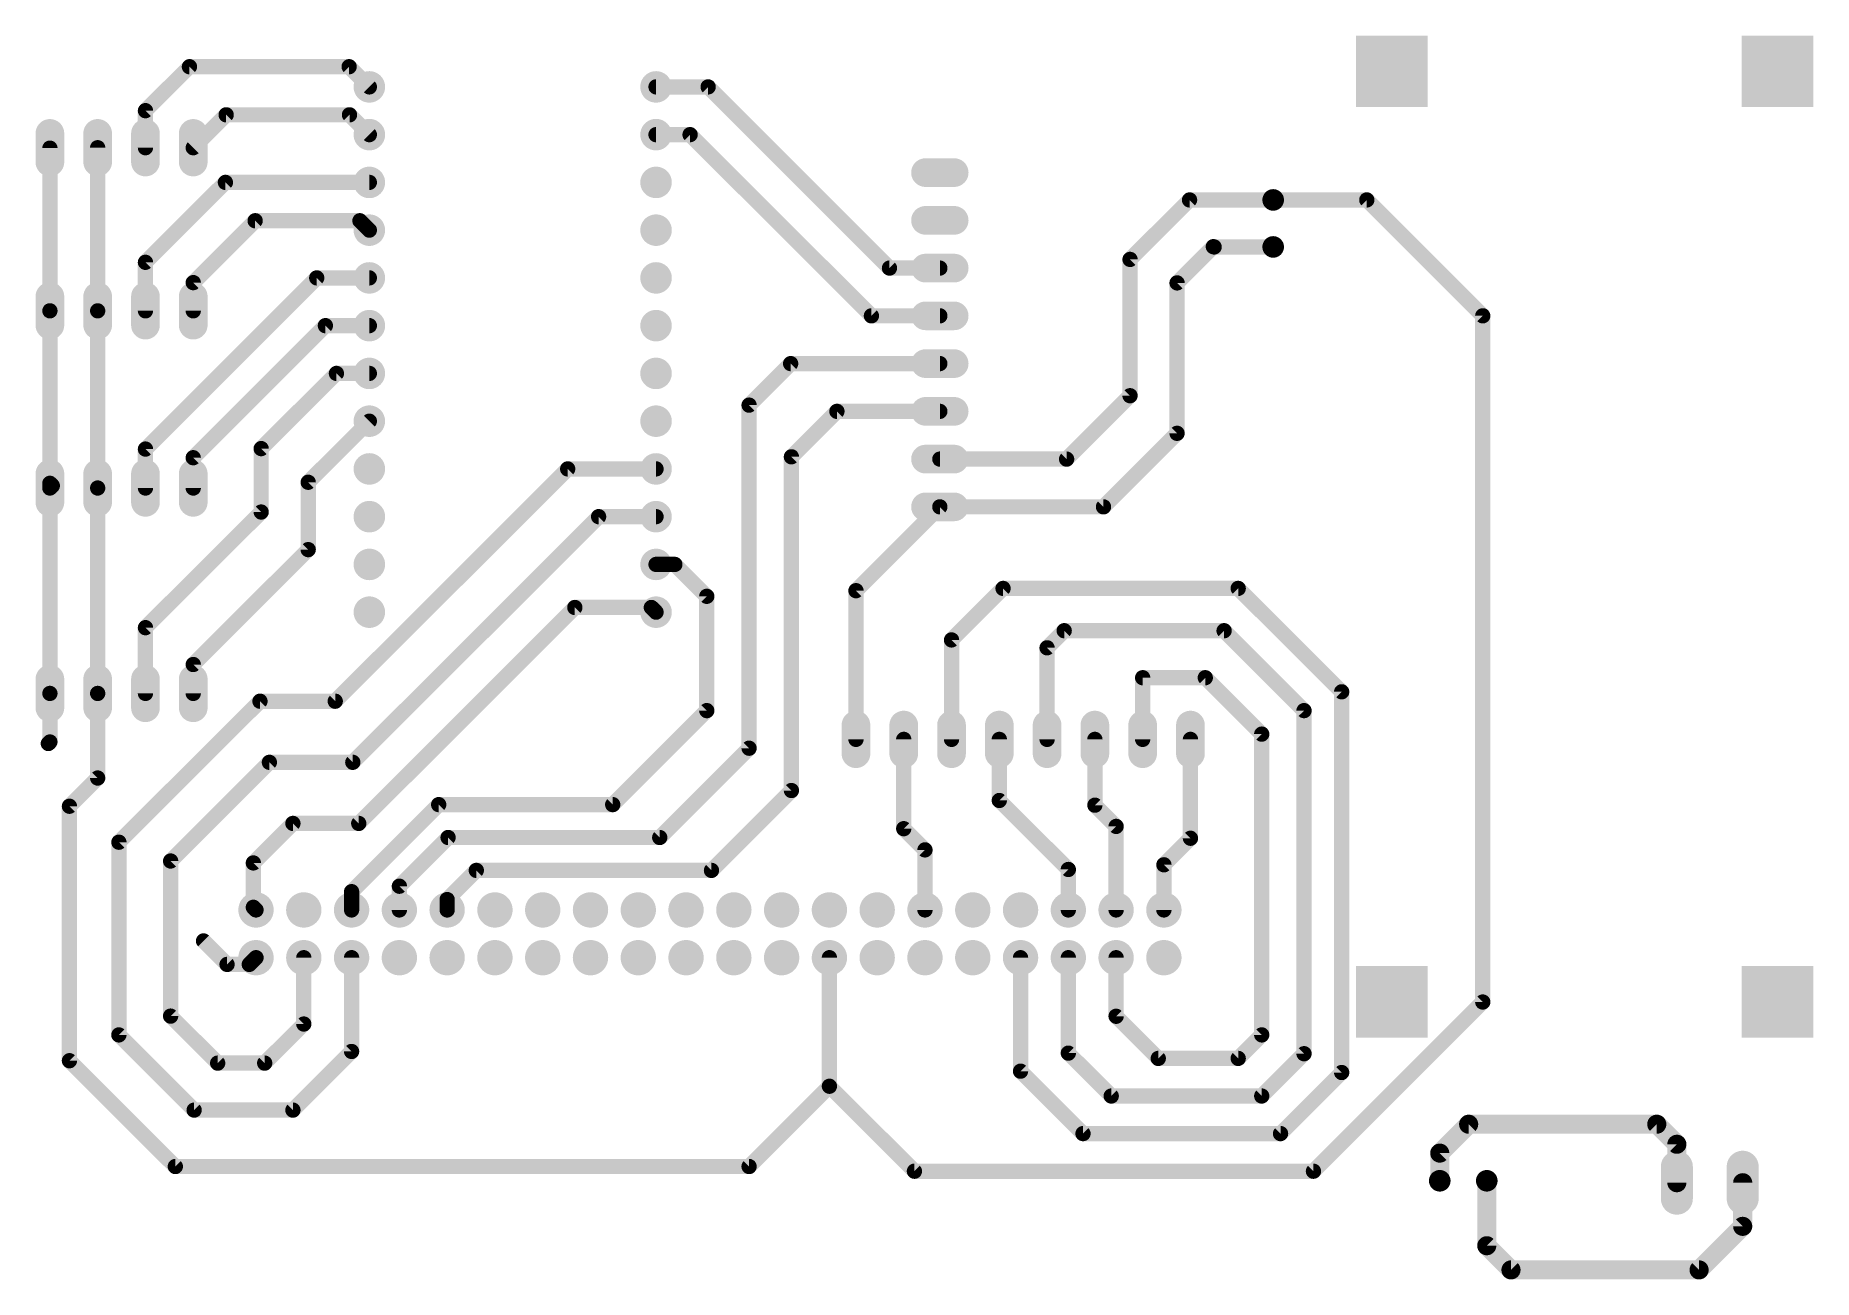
# Model space of a CAD drawing. Extents: x 2.8 to 97.3, y 1.5 to 67.7.
import ezdxf

# ---------------------------------------------------------------- set-up
doc = ezdxf.new("R2010")
doc.units = 0
doc.layers.add('1', color=12, linetype='CONTINUOUS')
doc.layers.add('17', color=110, linetype='CONTINUOUS')

# ---------------------------------------------------------------- blocks, each defined once
blk = doc.blocks.new('LONGP100')
at = {"const_width": 1}
blk.add_lwpolyline([(-0.5, 0), (0.5, 0)], dxfattribs=at)
at = {"const_width": 0.5}
for points in [[(-0.5, 0.25, 1), (-0.5, -0.25)], [(0.5, -0.25, 1), (0.5, 0.25)]]:
    blk.add_lwpolyline(points, format="xyb", dxfattribs=at)
blk = doc.blocks.new('ROUNDP')
at = {"const_width": 0.5}
blk.add_lwpolyline([(0, -0.25, 1), (0, 0.25, 1), (0, -0.25)], format="xyb", dxfattribs=at)
blk = doc.blocks.new('SQUAREP')
blk.add_solid([(-0.5, -0.5), (0.5, -0.5), (-0.5, 0.5), (0.5, 0.5)])

msp = doc.modelspace()

# ---------------------------------------------------------------- linework, layer by layer
at = {"layer": '1'}
for points, const_width in [([(8.6622, 63.6622), (11, 66)], 0.8128), ([(19.4898, 66), (11, 66)], 0.8128), ([(20.5633, 64.9265), (19.4898, 66)], 0.8128), ([(35.8033, 64.9265), (38.5735, 64.9265)], 0.8128), ([(48.2118, 55.2882), (38.5735, 64.9265)], 0.8128), ([(8.6622, 61.691), (8.6622, 63.6622)], 0.8128), ([(12.9522, 63.441), (11.2022, 61.691)], 0.8128), ([(19.5088, 63.441), (12.9522, 63.441)], 0.8128), ([(20.5633, 62.3865), (19.5088, 63.441)], 0.8128), ([(35.8033, 62.3865), (37.6135, 62.3865)], 0.8128), ([(47.2518, 52.7482), (37.6135, 62.3865)], 0.8128), ([(3.5822, 53.0153), (3.5822, 61.6678)], 0.8128), ([(6.1222, 61.691), (6.1222, 53.0153)], 0.8128), ([(12.9122, 59.8465), (8.6622, 55.5965)], 0.8128), ([(20.5633, 59.8465), (12.9122, 59.8465)], 0.8128), ([(64.1639, 58.9139), (61, 55.75)], 0.8128), ([(68.609, 58.9139), (64.1639, 58.9139)], 0.8128), ([(68.609, 58.9139), (73.5861, 58.9139)], 0.8128), ([(73.5861, 58.9139), (79.75, 52.75)], 0.8128), ([(14.4934, 57.8065), (11.2022, 54.5153)], 0.8128), ([(20.0633, 57.8065), (14.4934, 57.8065)], 0.8128), ([(20.5633, 57.3065), (20.0633, 57.8065)], 0.8128), ([(63.5, 54.5), (65.4285, 56.4285)], 0.8128), ([(65.4707, 56.4139), (65.4285, 56.4285)], 0.8128), ([(65.4707, 56.4139), (68.609, 56.4139)], 0.8128), ([(8.6622, 55.5965), (8.6622, 53.0153)], 0.8128), ([(61, 55.75), (61, 48.5)], 0.8128), ([(17.7665, 54.7665), (8.6622, 45.6622)], 0.8128), ([(11.2022, 53.0153), (11.2022, 54.5153)], 0.8128), ([(20.5633, 54.7665), (17.7665, 54.7665)], 0.8128), ([(50.8897, 55.2882), (48.2118, 55.2882)], 0.8128), ([(63.5, 54.5), (63.5, 46.5)], 0.8128), ([(3.5822, 53.0153), (3.5822, 43.8395)], 0.8128), ([(6.1222, 53.0153), (6.1222, 43.5895)], 0.8128), ([(50.8897, 52.7482), (47.2518, 52.7482)], 0.8128), ([(79.75, 52.75), (79.75, 16.25)], 0.8128), ([(18.2265, 52.2265), (11.2022, 45.2022)], 0.8128), ([(20.5633, 52.2265), (18.2265, 52.2265)], 0.8128), ([(18.8133, 49.6865), (14.8133, 45.6865)], 0.8128), ([(20.5633, 49.6865), (18.8133, 49.6865)], 0.8128), ([(42.9582, 50.2082), (40.75, 48)], 0.8128), ([(50.8897, 50.2082), (42.9582, 50.2082)], 0.8128), ([(40.75, 48), (40.75, 29.75)], 0.8128), ([(61, 48.5), (57.6282, 45.1282)], 0.8128), ([(20.5633, 47.1465), (17.3133, 43.8965)], 0.8128), ([(45.4182, 47.6682), (43, 45.25)], 0.8128), ([(50.8897, 47.6682), (45.4182, 47.6682)], 0.8128), ([(63.5, 46.5), (59.5882, 42.5882)], 0.8128), ([(8.6622, 45.6622), (8.6622, 43.5895)], 0.8128), ([(11.2022, 45.2022), (11.2022, 43.5895)], 0.8128), ([(14.8133, 45.6865), (14.8133, 42.3133)], 0.8128), ([(43, 45.25), (43, 27.5)], 0.8128), ([(50.8897, 45.1282), (57.6282, 45.1282)], 0.8128), ([(18.75, 32.25), (31.1065, 44.6065)], 0.8128), ([(31.1065, 44.6065), (35.8033, 44.6065)], 0.8128), ([(3.5822, 43.8395), (3.7109, 43.7109)], 0.8128), ([(3.5822, 43.8395), (3.5822, 43.5895)], 0.8128), ([(3.7035, 43.7109), (3.5822, 43.5895)], 0.8128), ([(3.5822, 43.5895), (3.5822, 32.6638)], 0.8128), ([(3.7035, 43.7109), (3.7109, 43.7109)], 0.8128), ([(6.1222, 43.5895), (6.1222, 32.6638)], 0.8128), ([(17.3133, 43.8965), (17.3133, 40.3133)], 0.8128), ([(14.8133, 42.3133), (8.6622, 36.1622)], 0.8128), ([(46.4309, 38.1294), (50.8897, 42.5882)], 0.8128), ([(59.5882, 42.5882), (50.8897, 42.5882)], 0.8128), ([(19.6835, 29), (32.75, 42.0665)], 0.8128), ([(32.75, 42.0665), (35.8033, 42.0665)], 0.8128), ([(17.3133, 40.3133), (11.2022, 34.2022)], 0.8128), ([(35.8033, 39.5265), (36.8033, 39.5265)], 0.8128), ([(38.5, 37.8298), (36.8033, 39.5265)], 0.8128), ([(38.5, 37.8298), (38.5, 31.75)], 0.8128), ([(46.4309, 30.2197), (46.4309, 38.1294)], 0.8128), ([(51.5109, 35.5109), (54.25, 38.25)], 0.8128), ([(54.25, 38.25), (66.75, 38.25)], 0.8128), ([(66.75, 38.25), (72.25, 32.75)], 0.8128), ([(31.4865, 37.2365), (20, 25.75)], 0.8128), ([(35.5533, 37.2365), (31.4865, 37.2365)], 0.8128), ([(35.8033, 36.9865), (35.5533, 37.2365)], 0.8128), ([(8.6622, 36.1622), (8.6622, 32.6638)], 0.8128), ([(51.5109, 30.2197), (51.5109, 35.5109)], 0.8128), ([(56.5909, 35.0909), (57.5, 36)], 0.8128), ([(57.5, 36), (66, 36)], 0.8128), ([(66, 36), (70.25, 31.75)], 0.8128), ([(56.5909, 30.2197), (56.5909, 35.0909)], 0.8128), ([(11.2022, 34.2022), (11.2022, 32.6638)], 0.8128), ([(61.6709, 30.2197), (61.6709, 33.5)], 0.8128), ([(61.6709, 33.5), (65, 33.5)], 0.8128), ([(65, 33.5), (68, 30.5)], 0.8128), ([(72.25, 32.75), (72.25, 12.5)], 0.8128), ([(3.5822, 32.6638), (3.5822, 30.0822)], 0.8128), ([(6.1222, 32.6638), (6.1222, 28.1638)], 0.8128), ([(7.25, 24.75), (14.75, 32.25)], 0.8128), ([(14.75, 32.25), (18.75, 32.25)], 0.8128), ([(33.5, 26.75), (38.5, 31.75)], 0.8128), ([(70.25, 31.75), (70.25, 13.5)], 0.8128), ([(3.5822, 30.0822), (3.5, 30)], 0.8128), ([(48.9709, 30.2197), (48.9709, 25.4697)], 0.8128), ([(54.0509, 26.9697), (54.0509, 30.2197)], 0.8128), ([(59.1309, 30.2197), (59.1309, 26.7197)], 0.8128), ([(64.2109, 30.2197), (64.2109, 24.9609)], 0.8128), ([(68, 30.5), (68, 14.5)], 0.8128), ([(10, 23.75), (15.25, 29)], 0.8128), ([(15.25, 29), (19.6835, 29)], 0.8128), ([(40.75, 29.75), (36, 25)], 0.8128), ([(6.1222, 28.1638), (4.6222, 26.6638)], 0.8128), ([(38.75, 23.25), (43, 27.5)], 0.8128), ([(4.6222, 26.6638), (4.6222, 13.1278)], 0.8128), ([(19.6193, 22.1193), (24.25, 26.75)], 0.8128), ([(24.25, 26.75), (33.5, 26.75)], 0.8128), ([(57.7193, 23.3013), (54.0509, 26.9697)], 0.8128), ([(60.2593, 25.5913), (59.1309, 26.7197)], 0.8128), ([(16.5, 25.75), (14.3976, 23.6476)], 0.8128), ([(16.5, 25.75), (20, 25.75)], 0.8128), ([(50.0993, 24.3413), (48.9709, 25.4697)], 0.8128), ([(60.2593, 25.5913), (60.2593, 21.1476)], 0.8128), ([(7.25, 14.5), (7.25, 24.75)], 0.8128), ([(22.1593, 22.4093), (24.75, 25)], 0.8128), ([(36, 25), (24.75, 25)], 0.8128), ([(50.0993, 24.3413), (50.0993, 21.1476)], 0.8128), ([(62.7993, 23.5493), (64.2109, 24.9609)], 0.8128), ([(10, 15.5), (10, 23.75)], 0.8128), ([(14.3976, 23.6476), (14.3976, 21.2893)], 0.8128), ([(26.25, 23.25), (24.6993, 21.6993)], 0.8128), ([(26.25, 23.25), (38.75, 23.25)], 0.8128), ([(57.7193, 21.1476), (57.7193, 23.3013)], 0.8128), ([(62.7993, 21.1476), (62.7993, 23.5493)], 0.8128), ([(22.1593, 21.1476), (22.1593, 22.4093)], 0.8128), ([(19.6193, 21.1476), (19.6193, 22.1193)], 0.8128), ([(24.6993, 21.6993), (24.6993, 21.1476)], 0.8128), ([(14.5393, 21.1476), (14.3976, 21.2893)], 0.8128), ([(13, 18.25), (11.75, 19.5)], 0.8128), ([(14.5393, 18.6076), (14.1817, 18.25)], 0.8128), ([(17.0793, 18.6076), (17.0793, 15.0793)], 0.8128), ([(19.6193, 18.6076), (19.6193, 13.6193)], 0.8128), ([(45.0193, 18.6076), (45.0193, 11.7693)], 0.8128), ([(55.1793, 12.5707), (55.1793, 18.6076)], 0.8128), ([(57.7193, 13.5307), (57.7193, 18.6076)], 0.8128), ([(60.2593, 15.4907), (60.2593, 18.6076)], 0.8128), ([(14.1817, 18.25), (13, 18.25)], 0.8128), ([(79.75, 16.25), (70.75, 7.25)], 0.8128), ([(12.5, 13), (10, 15.5)], 0.8128), ([(17.0793, 15.0793), (15, 13)], 0.8128), ([(62.5, 13.25), (60.2593, 15.4907)], 0.8128), ([(11.25, 10.5), (7.25, 14.5)], 0.8128), ([(68, 14.5), (66.75, 13.25)], 0.8128), ([(4.6222, 13.1278), (10.25, 7.5)], 0.8128), ([(15, 13), (12.5, 13)], 0.8128), ([(19.6193, 13.6193), (16.5, 10.5)], 0.8128), ([(60, 11.25), (57.7193, 13.5307)], 0.8128), ([(66.75, 13.25), (62.5, 13.25)], 0.8128), ([(70.25, 13.5), (68, 11.25)], 0.8128), ([(58.5, 9.25), (55.1793, 12.5707)], 0.8128), ([(72.25, 12.5), (69, 9.25)], 0.8128), ([(40.75, 7.5), (45.0193, 11.7693)], 0.8128), ([(49.5386, 7.25), (45.0193, 11.7693)], 0.8128), ([(68, 11.25), (60, 11.25)], 0.8128), ([(16.5, 10.5), (11.25, 10.5)], 0.8128), ([(69, 9.25), (58.5, 9.25)], 0.8128), ([(79, 9.75), (77.4633, 8.2133)], 1.016), ([(89, 9.75), (79, 9.75)], 1.016), ([(90.0673, 8.6827), (89, 9.75)], 1.016), ([(77.4633, 8.2133), (77.4633, 6.7414)], 1.016), ([(90.0673, 6.6387), (90.0673, 8.6827)], 1.016), ([(10.25, 7.5), (40.75, 7.5)], 0.8128), ([(70.75, 7.25), (49.5386, 7.25)], 0.8128), ([(79.9633, 6.7414), (79.9633, 3.2867)], 1.016), ([(93.5673, 4.3173), (93.5673, 6.6387)], 1.016), ([(91.25, 2), (93.5673, 4.3173)], 1.016), ([(79.9633, 3.2867), (81.25, 2)], 1.016), ([(81.25, 2), (91.25, 2)], 1.016)]:
    msp.add_lwpolyline(points, dxfattribs=dict(at, const_width=const_width))
for points, const_width in [([(11, 66.2032, 1), (11, 65.7968)], 0.4064), ([(11.1437, 65.8563, 1), (10.8563, 66.1437)], 0.4064), ([(19.6335, 66.1437, 1), (19.3461, 65.8563)], 0.4064), ([(19.4898, 65.7968, 1), (19.4898, 66.2032)], 0.4064), ([(20.4196, 64.7828, 1), (20.707, 65.0702)], 0.4064), ([(35.8033, 65.1297, 1), (35.8033, 64.7233)], 0.4064), ([(38.7172, 65.0702, 1), (38.4298, 64.7828)], 0.4064), ([(38.5735, 64.7233, 1), (38.5735, 65.1297)], 0.4064), ([(8.8654, 63.6622, 1), (8.459, 63.6622)], 0.4064), ([(8.5185, 63.8059, 1), (8.8059, 63.5185)], 0.4064), ([(12.9522, 63.6442, 1), (12.9522, 63.2378)], 0.4064), ([(13.0959, 63.2973, 1), (12.8085, 63.5847)], 0.4064), ([(19.6525, 63.5847, 1), (19.3651, 63.2973)], 0.4064), ([(19.5088, 63.2378, 1), (19.5088, 63.6442)], 0.4064), ([(20.4196, 62.2428, 1), (20.707, 62.5302)], 0.4064), ([(35.8033, 62.5897, 1), (35.8033, 62.1833)], 0.4064), ([(37.7572, 62.5302, 1), (37.4698, 62.2428)], 0.4064), ([(37.6135, 62.1833, 1), (37.6135, 62.5897)], 0.4064), ([(3.7854, 61.6678, 1), (3.379, 61.6678)], 0.4064), ([(6.3254, 61.691, 1), (5.919, 61.691)], 0.4064), ([(8.459, 61.691, 1), (8.8654, 61.691)], 0.4064), ([(11.0585, 61.8347, 1), (11.3459, 61.5473)], 0.4064), ([(12.9122, 60.0497, 1), (12.9122, 59.6433)], 0.4064), ([(13.0559, 59.7028, 1), (12.7685, 59.9902)], 0.4064), ([(20.5633, 59.6433, 1), (20.5633, 60.0497)], 0.4064), ([(64.1639, 59.1171, 1), (64.1639, 58.7107)], 0.4064), ([(64.3076, 58.7702, 1), (64.0202, 59.0576)], 0.4064), ([(68.609, 59.1171, 1), (68.609, 58.7107)], 0.4064), ([(68.609, 58.7107, 1), (68.609, 59.1171)], 0.4064), ([(73.7298, 59.0576, 1), (73.4424, 58.7702)], 0.4064), ([(73.5861, 58.7107, 1), (73.5861, 59.1171)], 0.4064), ([(14.4934, 58.0097, 1), (14.4934, 57.6033)], 0.4064), ([(14.6371, 57.6628, 1), (14.3498, 57.9502)], 0.4064), ([(20.207, 57.9502, 1), (19.9196, 57.6628)], 0.4064), ([(20.0633, 57.6033, 1), (20.0633, 58.0097)], 0.4064), ([(20.4196, 57.1628, 1), (20.707, 57.4502)], 0.4064), ([(65.495, 56.6205, 1), (65.362, 56.2365)], 0.4064), ([(65.4707, 56.6171, 1), (65.4707, 56.2107)], 0.4064), ([(65.5722, 56.2848, 1), (65.2848, 56.5722)], 0.4064), ([(65.4043, 56.2219, 1), (65.5372, 56.6059)], 0.4064), ([(68.609, 56.2107, 1), (68.609, 56.6171)], 0.4064), ([(8.8654, 55.5965, 1), (8.459, 55.5965)], 0.4064), ([(8.5185, 55.7402, 1), (8.8059, 55.4528)], 0.4064), ([(61.2032, 55.75, 1), (60.7968, 55.75)], 0.4064), ([(60.8563, 55.8937, 1), (61.1437, 55.6063)], 0.4064), ([(11.4054, 54.5153, 1), (10.999, 54.5153)], 0.4064), ([(11.0585, 54.6589, 1), (11.3459, 54.3716)], 0.4064), ([(17.7665, 54.9697, 1), (17.7665, 54.5633)], 0.4064), ([(17.9102, 54.6228, 1), (17.6228, 54.9102)], 0.4064), ([(20.5633, 54.5633, 1), (20.5633, 54.9697)], 0.4064), ([(48.2118, 55.4914, 1), (48.2118, 55.085)], 0.4064), ([(48.0681, 55.1445, 1), (48.3555, 55.4319)], 0.4064), ([(50.8897, 55.085, 1), (50.8897, 55.4914)], 0.4064), ([(63.7032, 54.5, 1), (63.2968, 54.5)], 0.4064), ([(63.3563, 54.6437, 1), (63.6437, 54.3563)], 0.4064), ([(3.7854, 53.0153, 1), (3.379, 53.0153)], 0.4064), ([(3.379, 53.0153, 1), (3.7854, 53.0153)], 0.4064), ([(6.3254, 53.0153, 1), (5.919, 53.0153)], 0.4064), ([(5.919, 53.0153, 1), (6.3254, 53.0153)], 0.4064), ([(8.459, 53.0153, 1), (8.8654, 53.0153)], 0.4064), ([(10.999, 53.0153, 1), (11.4054, 53.0153)], 0.4064), ([(47.2518, 52.9514, 1), (47.2518, 52.545)], 0.4064), ([(47.1081, 52.6045, 1), (47.3955, 52.8919)], 0.4064), ([(50.8897, 52.545, 1), (50.8897, 52.9514)], 0.4064), ([(79.9532, 52.75, 1), (79.5468, 52.75)], 0.4064), ([(79.6063, 52.6063, 1), (79.8937, 52.8937)], 0.4064), ([(18.2265, 52.4297, 1), (18.2265, 52.0233)], 0.4064), ([(18.3702, 52.0828, 1), (18.0828, 52.3702)], 0.4064), ([(20.5633, 52.0233, 1), (20.5633, 52.4297)], 0.4064), ([(18.8133, 49.8897, 1), (18.8133, 49.4833)], 0.4064), ([(18.957, 49.5428, 1), (18.6696, 49.8302)], 0.4064), ([(20.5633, 49.4833, 1), (20.5633, 49.8897)], 0.4064), ([(42.9582, 50.4114, 1), (42.9582, 50.005)], 0.4064), ([(43.1019, 50.0645, 1), (42.8145, 50.3519)], 0.4064), ([(50.8897, 50.005, 1), (50.8897, 50.4114)], 0.4064), ([(40.9532, 48, 1), (40.5468, 48)], 0.4064), ([(40.6063, 48.1437, 1), (40.8937, 47.8563)], 0.4064), ([(60.7968, 48.5, 1), (61.2032, 48.5)], 0.4064), ([(61.1437, 48.3563, 1), (60.8563, 48.6437)], 0.4064), ([(20.707, 47.0028, 1), (20.4196, 47.2902)], 0.4064), ([(45.4182, 47.8714, 1), (45.4182, 47.465)], 0.4064), ([(45.5619, 47.5245, 1), (45.2745, 47.8119)], 0.4064), ([(50.8897, 47.465, 1), (50.8897, 47.8714)], 0.4064), ([(63.2968, 46.5, 1), (63.7032, 46.5)], 0.4064), ([(63.6437, 46.3563, 1), (63.3563, 46.6437)], 0.4064), ([(8.8654, 45.6622, 1), (8.459, 45.6622)], 0.4064), ([(8.5185, 45.8059, 1), (8.8059, 45.5185)], 0.4064), ([(11.4054, 45.2022, 1), (10.999, 45.2022)], 0.4064), ([(11.0585, 45.3459, 1), (11.3459, 45.0585)], 0.4064), ([(15.0165, 45.6865, 1), (14.6101, 45.6865)], 0.4064), ([(14.6696, 45.8302, 1), (14.957, 45.5428)], 0.4064), ([(43.2032, 45.25, 1), (42.7968, 45.25)], 0.4064), ([(42.8563, 45.3937, 1), (43.1437, 45.1063)], 0.4064), ([(50.8897, 45.3314, 1), (50.8897, 44.925)], 0.4064), ([(57.4845, 45.2719, 1), (57.7719, 44.9845)], 0.4064), ([(57.6282, 44.925, 1), (57.6282, 45.3314)], 0.4064), ([(31.1065, 44.8097, 1), (31.1065, 44.4033)], 0.4064), ([(31.2502, 44.4628, 1), (30.9628, 44.7502)], 0.4064), ([(35.8033, 44.4033, 1), (35.8033, 44.8097)], 0.4064), ([(3.7259, 43.9832, 1), (3.4385, 43.6958)], 0.4064), ([(3.7854, 43.8395, 1), (3.379, 43.8395)], 0.4064), ([(3.379, 43.8395, 1), (3.7854, 43.8395)], 0.4064), ([(3.7854, 43.5895, 1), (3.379, 43.5895)], 0.4064), ([(3.4385, 43.7332, 1), (3.7259, 43.4458)], 0.4064), ([(3.379, 43.5895, 1), (3.7854, 43.5895)], 0.4064), ([(3.7035, 43.9141, 1), (3.7035, 43.5077)], 0.4064), ([(3.8472, 43.5672, 1), (3.5599, 43.8545)], 0.4064), ([(3.5672, 43.5672, 1), (3.8545, 43.8545)], 0.4064), ([(3.7109, 43.5077, 1), (3.7109, 43.9141)], 0.4064), ([(6.3254, 43.5895, 1), (5.919, 43.5895)], 0.4064), ([(5.919, 43.5895, 1), (6.3254, 43.5895)], 0.4064), ([(8.459, 43.5895, 1), (8.8654, 43.5895)], 0.4064), ([(10.999, 43.5895, 1), (11.4054, 43.5895)], 0.4064), ([(17.5165, 43.8965, 1), (17.1101, 43.8965)], 0.4064), ([(17.1696, 44.0402, 1), (17.457, 43.7528)], 0.4064), ([(14.957, 42.1696, 1), (14.6696, 42.457)], 0.4064), ([(50.8897, 42.7914, 1), (50.8897, 42.385)], 0.4064), ([(51.0334, 42.4445, 1), (50.746, 42.7319)], 0.4064), ([(59.4445, 42.7319, 1), (59.7319, 42.4445)], 0.4064), ([(59.5882, 42.385, 1), (59.5882, 42.7914)], 0.4064), ([(14.6101, 42.3133, 1), (15.0165, 42.3133)], 0.4064), ([(32.75, 42.2697, 1), (32.75, 41.8633)], 0.4064), ([(32.8937, 41.9228, 1), (32.6063, 42.2102)], 0.4064), ([(35.8033, 41.8633, 1), (35.8033, 42.2697)], 0.4064), ([(17.457, 40.1696, 1), (17.1696, 40.457)], 0.4064), ([(17.1101, 40.3133, 1), (17.5165, 40.3133)], 0.4064), ([(35.8033, 39.7297, 1), (35.8033, 39.3233)], 0.4064), ([(36.947, 39.6702, 1), (36.6596, 39.3828)], 0.4064), ([(36.8033, 39.3233, 1), (36.8033, 39.7297)], 0.4064), ([(38.7032, 37.8298, 1), (38.2968, 37.8298)], 0.4064), ([(38.3563, 37.6861, 1), (38.6437, 37.9735)], 0.4064), ([(46.6341, 38.1294, 1), (46.2277, 38.1294)], 0.4064), ([(46.2872, 38.2731, 1), (46.5746, 37.9857)], 0.4064), ([(54.25, 38.4532, 1), (54.25, 38.0468)], 0.4064), ([(54.3937, 38.1063, 1), (54.1063, 38.3937)], 0.4064), ([(66.8937, 38.3937, 1), (66.6063, 38.1063)], 0.4064), ([(66.75, 38.0468, 1), (66.75, 38.4532)], 0.4064), ([(31.4865, 37.4397, 1), (31.4865, 37.0333)], 0.4064), ([(31.6302, 37.0928, 1), (31.3428, 37.3802)], 0.4064), ([(35.697, 37.3802, 1), (35.4096, 37.0928)], 0.4064), ([(35.5533, 37.0333, 1), (35.5533, 37.4397)], 0.4064), ([(35.6596, 36.8428, 1), (35.947, 37.1302)], 0.4064), ([(8.8654, 36.1622, 1), (8.459, 36.1622)], 0.4064), ([(8.5185, 36.3059, 1), (8.8059, 36.0185)], 0.4064), ([(51.7141, 35.5109, 1), (51.3077, 35.5109)], 0.4064), ([(57.5, 36.2032, 1), (57.5, 35.7968)], 0.4064), ([(57.6437, 35.8563, 1), (57.3563, 36.1437)], 0.4064), ([(66.1437, 36.1437, 1), (65.8563, 35.8563)], 0.4064), ([(66, 35.7968, 1), (66, 36.2032)], 0.4064), ([(51.3672, 35.6546, 1), (51.6546, 35.3672)], 0.4064), ([(56.7941, 35.0909, 1), (56.3877, 35.0909)], 0.4064), ([(56.4472, 35.2346, 1), (56.7346, 34.9472)], 0.4064), ([(11.4054, 34.2022, 1), (10.999, 34.2022)], 0.4064), ([(11.0585, 34.3459, 1), (11.3459, 34.0585)], 0.4064), ([(61.8741, 33.5, 1), (61.4677, 33.5)], 0.4064), ([(61.6709, 33.7032, 1), (61.6709, 33.2968)], 0.4064), ([(65.1437, 33.6437, 1), (64.8563, 33.3563)], 0.4064), ([(65, 33.2968, 1), (65, 33.7032)], 0.4064), ([(72.4532, 32.75, 1), (72.0468, 32.75)], 0.4064), ([(72.1063, 32.6063, 1), (72.3937, 32.8937)], 0.4064), ([(3.7854, 32.6638, 1), (3.379, 32.6638)], 0.4064), ([(3.379, 32.6638, 1), (3.7854, 32.6638)], 0.4064), ([(6.3254, 32.6638, 1), (5.919, 32.6638)], 0.4064), ([(5.919, 32.6638, 1), (6.3254, 32.6638)], 0.4064), ([(8.459, 32.6638, 1), (8.8654, 32.6638)], 0.4064), ([(10.999, 32.6638, 1), (11.4054, 32.6638)], 0.4064), ([(14.75, 32.4532, 1), (14.75, 32.0468)], 0.4064), ([(14.8937, 32.1063, 1), (14.6063, 32.3937)], 0.4064), ([(18.6063, 32.3937, 1), (18.8937, 32.1063)], 0.4064), ([(18.75, 32.0468, 1), (18.75, 32.4532)], 0.4064), ([(38.6437, 31.6063, 1), (38.3563, 31.8937)], 0.4064), ([(70.4532, 31.75, 1), (70.0468, 31.75)], 0.4064), ([(38.2968, 31.75, 1), (38.7032, 31.75)], 0.4064), ([(70.1063, 31.6063, 1), (70.3937, 31.8937)], 0.4064), ([(3.3563, 30.1437, 1), (3.6437, 29.8563)], 0.4064), ([(3.379, 30.0822, 1), (3.7854, 30.0822)], 0.4064), ([(3.7259, 29.9385, 1), (3.4385, 30.2259)], 0.4064), ([(46.2277, 30.2197, 1), (46.6341, 30.2197)], 0.4064), ([(49.1741, 30.2197, 1), (48.7677, 30.2197)], 0.4064), ([(51.3077, 30.2197, 1), (51.7141, 30.2197)], 0.4064), ([(54.2541, 30.2197, 1), (53.8477, 30.2197)], 0.4064), ([(56.3877, 30.2197, 1), (56.7941, 30.2197)], 0.4064), ([(59.3341, 30.2197, 1), (58.9277, 30.2197)], 0.4064), ([(61.4677, 30.2197, 1), (61.8741, 30.2197)], 0.4064), ([(64.4141, 30.2197, 1), (64.0077, 30.2197)], 0.4064), ([(68.2032, 30.5, 1), (67.7968, 30.5)], 0.4064), ([(67.8563, 30.3563, 1), (68.1437, 30.6437)], 0.4064), ([(15.25, 29.2032, 1), (15.25, 28.7968)], 0.4064), ([(15.3937, 28.8563, 1), (15.1063, 29.1437)], 0.4064), ([(19.5398, 29.1437, 1), (19.8272, 28.8563)], 0.4064), ([(19.6835, 28.7968, 1), (19.6835, 29.2032)], 0.4064), ([(40.5468, 29.75, 1), (40.9532, 29.75)], 0.4064), ([(40.8937, 29.6063, 1), (40.6063, 29.8937)], 0.4064), ([(5.919, 28.1638, 1), (6.3254, 28.1638)], 0.4064), ([(6.2659, 28.0201, 1), (5.9785, 28.3075)], 0.4064), ([(42.7968, 27.5, 1), (43.2032, 27.5)], 0.4064), ([(43.1437, 27.3563, 1), (42.8563, 27.6437)], 0.4064), ([(4.8254, 26.6638, 1), (4.419, 26.6638)], 0.4064), ([(4.4785, 26.8075, 1), (4.7659, 26.5201)], 0.4064), ([(24.25, 26.9532, 1), (24.25, 26.5468)], 0.4064), ([(24.3937, 26.6063, 1), (24.1063, 26.8937)], 0.4064), ([(33.3563, 26.8937, 1), (33.6437, 26.6063)], 0.4064), ([(33.5, 26.5468, 1), (33.5, 26.9532)], 0.4064), ([(54.1946, 27.1134, 1), (53.9072, 26.826)], 0.4064), ([(53.8477, 26.9697, 1), (54.2541, 26.9697)], 0.4064), ([(59.2746, 26.8634, 1), (58.9872, 26.576)], 0.4064), ([(58.9277, 26.7197, 1), (59.3341, 26.7197)], 0.4064), ([(16.5, 25.9532, 1), (16.5, 25.5468)], 0.4064), ([(16.6437, 25.6063, 1), (16.3563, 25.8937)], 0.4064), ([(19.8563, 25.8937, 1), (20.1437, 25.6063)], 0.4064), ([(20, 25.5468, 1), (20, 25.9532)], 0.4064), ([(49.1146, 25.6134, 1), (48.8272, 25.326)], 0.4064), ([(48.7677, 25.4697, 1), (49.1741, 25.4697)], 0.4064), ([(60.4625, 25.5913, 1), (60.0561, 25.5913)], 0.4064), ([(60.1156, 25.4476, 1), (60.403, 25.735)], 0.4064), ([(7.4532, 24.75, 1), (7.0468, 24.75)], 0.4064), ([(7.1063, 24.8937, 1), (7.3937, 24.6063)], 0.4064), ([(24.75, 25.2032, 1), (24.75, 24.7968)], 0.4064), ([(24.8937, 24.8563, 1), (24.6063, 25.1437)], 0.4064), ([(35.8563, 25.1437, 1), (36.1437, 24.8563)], 0.4064), ([(36, 24.7968, 1), (36, 25.2032)], 0.4064), ([(50.3025, 24.3413, 1), (49.8961, 24.3413)], 0.4064), ([(49.9556, 24.1976, 1), (50.243, 24.485)], 0.4064), ([(64.0077, 24.9609, 1), (64.4141, 24.9609)], 0.4064), ([(64.3546, 24.8172, 1), (64.0672, 25.1046)], 0.4064), ([(10.2032, 23.75, 1), (9.7968, 23.75)], 0.4064), ([(9.8563, 23.8937, 1), (10.1437, 23.6063)], 0.4064), ([(14.6008, 23.6476, 1), (14.1944, 23.6476)], 0.4064), ([(14.2539, 23.7913, 1), (14.5413, 23.5039)], 0.4064), ([(26.25, 23.4532, 1), (26.25, 23.0468)], 0.4064), ([(26.3937, 23.1063, 1), (26.1063, 23.3937)], 0.4064), ([(38.75, 23.0468, 1), (38.75, 23.4532)], 0.4064), ([(57.9225, 23.3013, 1), (57.5161, 23.3013)], 0.4064), ([(57.5756, 23.1576, 1), (57.863, 23.445)], 0.4064), ([(63.0025, 23.5493, 1), (62.5961, 23.5493)], 0.4064), ([(62.6556, 23.693, 1), (62.943, 23.4056)], 0.4064), ([(22.3625, 22.4093, 1), (21.9561, 22.4093)], 0.4064), ([(22.0156, 22.553, 1), (22.303, 22.2656)], 0.4064), ([(38.6063, 23.3937, 1), (38.8937, 23.1063)], 0.4064), ([(19.8225, 22.1193, 1), (19.4161, 22.1193)], 0.4064), ([(19.4756, 22.263, 1), (19.763, 21.9756)], 0.4064), ([(24.9025, 21.6993, 1), (24.4961, 21.6993)], 0.4064), ([(24.5556, 21.843, 1), (24.843, 21.5556)], 0.4064), ([(14.5413, 21.433, 1), (14.2539, 21.1456)], 0.4064), ([(14.1944, 21.2893, 1), (14.6008, 21.2893)], 0.4064), ([(14.3956, 21.0039, 1), (14.683, 21.2913)], 0.4064), ([(19.4161, 21.1476, 1), (19.8225, 21.1476)], 0.4064), ([(21.9561, 21.1476, 1), (22.3625, 21.1476)], 0.4064), ([(24.4961, 21.1476, 1), (24.9025, 21.1476)], 0.4064), ([(49.8961, 21.1476, 1), (50.3025, 21.1476)], 0.4064), ([(57.5161, 21.1476, 1), (57.9225, 21.1476)], 0.4064), ([(60.0561, 21.1476, 1), (60.4625, 21.1476)], 0.4064), ([(62.5961, 21.1476, 1), (63.0025, 21.1476)], 0.4064), ([(11.8937, 19.6437, 1), (11.6063, 19.3563)], 0.4064), ([(14.683, 18.4639, 1), (14.3956, 18.7513)], 0.4064), ([(17.2825, 18.6076, 1), (16.8761, 18.6076)], 0.4064), ([(19.8225, 18.6076, 1), (19.4161, 18.6076)], 0.4064), ([(45.2225, 18.6076, 1), (44.8161, 18.6076)], 0.4064), ([(55.3825, 18.6076, 1), (54.9761, 18.6076)], 0.4064), ([(57.9225, 18.6076, 1), (57.5161, 18.6076)], 0.4064), ([(60.4625, 18.6076, 1), (60.0561, 18.6076)], 0.4064), ([(13, 18.4532, 1), (13, 18.0468)], 0.4064), ([(12.8563, 18.1063, 1), (13.1437, 18.3937)], 0.4064), ([(14.038, 18.3937, 1), (14.3254, 18.1063)], 0.4064), ([(14.1817, 18.0468, 1), (14.1817, 18.4532)], 0.4064), ([(79.5468, 16.25, 1), (79.9532, 16.25)], 0.4064), ([(79.8937, 16.1063, 1), (79.6063, 16.3937)], 0.4064), ([(10.1437, 15.6437, 1), (9.8563, 15.3563)], 0.4064), ([(9.7968, 15.5, 1), (10.2032, 15.5)], 0.4064), ([(16.8761, 15.0793, 1), (17.2825, 15.0793)], 0.4064), ([(17.223, 14.9356, 1), (16.9356, 15.223)], 0.4064), ([(60.403, 15.6344, 1), (60.1156, 15.347)], 0.4064), ([(60.0561, 15.4907, 1), (60.4625, 15.4907)], 0.4064), ([(7.3937, 14.6437, 1), (7.1063, 14.3563)], 0.4064), ([(7.0468, 14.5, 1), (7.4532, 14.5)], 0.4064), ([(67.7968, 14.5, 1), (68.2032, 14.5)], 0.4064), ([(68.1437, 14.3563, 1), (67.8563, 14.6437)], 0.4064), ([(4.7659, 13.2715, 1), (4.4785, 12.9841)], 0.4064), ([(4.419, 13.1278, 1), (4.8254, 13.1278)], 0.4064), ([(12.5, 13.2032, 1), (12.5, 12.7968)], 0.4064), ([(12.3563, 12.8563, 1), (12.6437, 13.1437)], 0.4064), ([(14.8563, 13.1437, 1), (15.1437, 12.8563)], 0.4064), ([(15, 12.7968, 1), (15, 13.2032)], 0.4064), ([(19.4161, 13.6193, 1), (19.8225, 13.6193)], 0.4064), ([(19.763, 13.4756, 1), (19.4756, 13.763)], 0.4064), ([(57.863, 13.6744, 1), (57.5756, 13.387)], 0.4064), ([(57.5161, 13.5307, 1), (57.9225, 13.5307)], 0.4064), ([(62.5, 13.4532, 1), (62.5, 13.0468)], 0.4064), ([(62.3563, 13.1063, 1), (62.6437, 13.3937)], 0.4064), ([(66.6063, 13.3937, 1), (66.8937, 13.1063)], 0.4064), ([(66.75, 13.0468, 1), (66.75, 13.4532)], 0.4064), ([(70.0468, 13.5, 1), (70.4532, 13.5)], 0.4064), ([(70.3937, 13.3563, 1), (70.1063, 13.6437)], 0.4064), ([(55.323, 12.7144, 1), (55.0356, 12.427)], 0.4064), ([(54.9761, 12.5707, 1), (55.3825, 12.5707)], 0.4064), ([(72.0468, 12.5, 1), (72.4532, 12.5)], 0.4064), ([(72.3937, 12.3563, 1), (72.1063, 12.6437)], 0.4064), ([(45.163, 11.913, 1), (44.8756, 11.6256)], 0.4064), ([(44.8161, 11.7693, 1), (45.2225, 11.7693)], 0.4064), ([(45.163, 11.6256, 1), (44.8756, 11.913)], 0.4064), ([(60, 11.4532, 1), (60, 11.0468)], 0.4064), ([(59.8563, 11.1063, 1), (60.1437, 11.3937)], 0.4064), ([(67.8563, 11.3937, 1), (68.1437, 11.1063)], 0.4064), ([(68, 11.0468, 1), (68, 11.4532)], 0.4064), ([(11.25, 10.7032, 1), (11.25, 10.2968)], 0.4064), ([(11.1063, 10.3563, 1), (11.3937, 10.6437)], 0.4064), ([(16.3563, 10.6437, 1), (16.6437, 10.3563)], 0.4064), ([(16.5, 10.2968, 1), (16.5, 10.7032)], 0.4064), ([(58.5, 9.4532, 1), (58.5, 9.0468)], 0.4064), ([(58.3563, 9.1063, 1), (58.6437, 9.3937)], 0.4064), ([(68.8563, 9.3937, 1), (69.1437, 9.1063)], 0.4064), ([(69, 9.0468, 1), (69, 9.4532)], 0.4064), ([(79, 10.004, 1), (79, 9.496)], 0.508), ([(79.1796, 9.5704, 1), (78.8204, 9.9296)], 0.508), ([(89.1796, 9.9296, 1), (88.8204, 9.5704)], 0.508), ([(89, 9.496, 1), (89, 10.004)], 0.508), ([(77.7173, 8.2133, 1), (77.2093, 8.2133)], 0.508), ([(77.2837, 8.3929, 1), (77.6429, 8.0337)], 0.508), ([(90.3213, 8.6827, 1), (89.8133, 8.6827)], 0.508), ([(89.8877, 8.5031, 1), (90.2469, 8.8623)], 0.508), ([(10.25, 7.7032, 1), (10.25, 7.2968)], 0.4064), ([(10.1063, 7.3563, 1), (10.3937, 7.6437)], 0.4064), ([(40.6063, 7.6437, 1), (40.8937, 7.3563)], 0.4064), ([(40.75, 7.2968, 1), (40.75, 7.7032)], 0.4064), ([(49.5386, 7.4532, 1), (49.5386, 7.0468)], 0.4064), ([(49.3949, 7.1063, 1), (49.6823, 7.3937)], 0.4064), ([(70.6063, 7.3937, 1), (70.8937, 7.1063)], 0.4064), ([(70.75, 7.0468, 1), (70.75, 7.4532)], 0.4064), ([(77.2093, 6.7414, 1), (77.7173, 6.7414)], 0.508), ([(80.2173, 6.7414, 1), (79.7093, 6.7414)], 0.508), ([(89.8133, 6.6387, 1), (90.3213, 6.6387)], 0.508), ([(93.8213, 6.6387, 1), (93.3133, 6.6387)], 0.508), ([(93.7469, 4.1377, 1), (93.3877, 4.4969)], 0.508), ([(80.1429, 3.4663, 1), (79.7837, 3.1071)], 0.508), ([(93.3133, 4.3173, 1), (93.8213, 4.3173)], 0.508), ([(79.7093, 3.2867, 1), (80.2173, 3.2867)], 0.508), ([(81.25, 2.254, 1), (81.25, 1.746)], 0.508), ([(81.0704, 1.8204, 1), (81.4296, 2.1796)], 0.508), ([(91.0704, 2.1796, 1), (91.4296, 1.8204)], 0.508), ([(91.25, 1.746, 1), (91.25, 2.254)], 0.508)]:
    msp.add_lwpolyline(points, format="xyb", dxfattribs=dict(at, const_width=const_width))

# ---------------------------------------------------------------- block references
at = {"layer": '17'}
for name, p, xscale, yscale, rotation in [('SQUAREP', (74.9228, 65.7537), 3.81, 3.81, 90), ('SQUAREP', (95.4228, 65.7537), 3.81, 3.81, 90), ('ROUNDP', (35.8033, 64.9265), 1.6764, 1.6764, 180), ('LONGP100', (3.5822, 61.691), 1.524, 1.524, 90), ('LONGP100', (6.1222, 61.691), 1.524, 1.524, 90), ('LONGP100', (8.6622, 61.691), 1.524, 1.524, 90), ('LONGP100', (11.2022, 61.691), 1.524, 1.524, 90), ('ROUNDP', (35.8033, 62.3865), 1.6764, 1.6764, 180), ('ROUNDP', (35.8033, 59.8465), 1.6764, 1.6764, 180), ('ROUNDP', (68.609, 58.9139), 1.148, 1.148, 90), ('ROUNDP', (35.8033, 57.3065), 1.6764, 1.6764, 180), ('ROUNDP', (68.609, 56.4139), 1.148, 1.148, 90), ('ROUNDP', (35.8033, 54.7665), 1.6764, 1.6764, 180), ('LONGP100', (3.5822, 53.0153), 1.524, 1.524, 90), ('LONGP100', (6.1222, 53.0153), 1.524, 1.524, 90), ('LONGP100', (8.6622, 53.0153), 1.524, 1.524, 90), ('LONGP100', (11.2022, 53.0153), 1.524, 1.524, 90), ('ROUNDP', (35.8033, 52.2265), 1.6764, 1.6764, 180), ('ROUNDP', (35.8033, 49.6865), 1.6764, 1.6764, 180), ('ROUNDP', (35.8033, 47.1465), 1.6764, 1.6764, 180), ('ROUNDP', (35.8033, 44.6065), 1.6764, 1.6764, 180), ('LONGP100', (3.5822, 43.5895), 1.524, 1.524, 90), ('LONGP100', (6.1222, 43.5895), 1.524, 1.524, 90), ('LONGP100', (8.6622, 43.5895), 1.524, 1.524, 90), ('LONGP100', (11.2022, 43.5895), 1.524, 1.524, 90), ('ROUNDP', (35.8033, 42.0665), 1.6764, 1.6764, 180), ('ROUNDP', (35.8033, 39.5265), 1.6764, 1.6764, 180), ('ROUNDP', (35.8033, 36.9865), 1.6764, 1.6764, 180), ('LONGP100', (3.5822, 32.6638), 1.524, 1.524, 90), ('LONGP100', (6.1222, 32.6638), 1.524, 1.524, 90), ('LONGP100', (8.6622, 32.6638), 1.524, 1.524, 90), ('LONGP100', (11.2022, 32.6638), 1.524, 1.524, 90), ('LONGP100', (46.4309, 30.2197), 1.524, 1.524, 90), ('LONGP100', (48.9709, 30.2197), 1.524, 1.524, 90), ('LONGP100', (51.5109, 30.2197), 1.524, 1.524, 90), ('LONGP100', (54.0509, 30.2197), 1.524, 1.524, 90), ('LONGP100', (56.5909, 30.2197), 1.524, 1.524, 90), ('LONGP100', (59.1309, 30.2197), 1.524, 1.524, 90), ('LONGP100', (61.6709, 30.2197), 1.524, 1.524, 90), ('LONGP100', (64.2109, 30.2197), 1.524, 1.524, 90), ('SQUAREP', (74.9228, 16.2537), 3.81, 3.81, 90), ('SQUAREP', (95.4228, 16.2537), 3.81, 3.81, 90), ('LONGP100', (90.0673, 6.6387), 1.7, 1.7, 90), ('LONGP100', (93.5673, 6.6387), 1.7, 1.7, 90)]:
    msp.add_blockref(name, p, dxfattribs=dict(at, xscale=xscale, yscale=yscale, rotation=rotation))
for name, p, xscale, yscale in [('ROUNDP', (20.5633, 64.9265), 1.6764, 1.6764), ('ROUNDP', (20.5633, 62.3865), 1.6764, 1.6764), ('ROUNDP', (20.5633, 59.8465), 1.6764, 1.6764), ('LONGP100', (50.8897, 60.3682), 1.524, 1.524), ('ROUNDP', (20.5633, 57.3065), 1.6764, 1.6764), ('LONGP100', (50.8897, 57.8282), 1.524, 1.524), ('LONGP100', (50.8897, 55.2882), 1.524, 1.524), ('ROUNDP', (20.5633, 54.7665), 1.6764, 1.6764), ('ROUNDP', (20.5633, 52.2265), 1.6764, 1.6764), ('LONGP100', (50.8897, 52.7482), 1.524, 1.524), ('ROUNDP', (20.5633, 49.6865), 1.6764, 1.6764), ('LONGP100', (50.8897, 50.2082), 1.524, 1.524), ('LONGP100', (50.8897, 47.6682), 1.524, 1.524), ('ROUNDP', (20.5633, 47.1465), 1.6764, 1.6764), ('ROUNDP', (20.5633, 44.6065), 1.6764, 1.6764), ('LONGP100', (50.8897, 45.1282), 1.524, 1.524), ('ROUNDP', (20.5633, 42.0665), 1.6764, 1.6764), ('LONGP100', (50.8897, 42.5882), 1.524, 1.524), ('ROUNDP', (20.5633, 39.5265), 1.6764, 1.6764), ('ROUNDP', (20.5633, 36.9865), 1.6764, 1.6764), ('ROUNDP', (14.5393, 21.1476), 1.8796, 1.8796), ('ROUNDP', (17.0793, 21.1476), 1.8796, 1.8796), ('ROUNDP', (19.6193, 21.1476), 1.8796, 1.8796), ('ROUNDP', (22.1593, 21.1476), 1.8796, 1.8796), ('ROUNDP', (24.6993, 21.1476), 1.8796, 1.8796), ('ROUNDP', (27.2393, 21.1476), 1.8796, 1.8796), ('ROUNDP', (29.7793, 21.1476), 1.8796, 1.8796), ('ROUNDP', (32.3193, 21.1476), 1.8796, 1.8796), ('ROUNDP', (34.8593, 21.1476), 1.8796, 1.8796), ('ROUNDP', (37.3993, 21.1476), 1.8796, 1.8796), ('ROUNDP', (39.9393, 21.1476), 1.8796, 1.8796), ('ROUNDP', (42.4793, 21.1476), 1.8796, 1.8796), ('ROUNDP', (45.0193, 21.1476), 1.8796, 1.8796), ('ROUNDP', (47.5593, 21.1476), 1.8796, 1.8796), ('ROUNDP', (50.0993, 21.1476), 1.8796, 1.8796), ('ROUNDP', (52.6393, 21.1476), 1.8796, 1.8796), ('ROUNDP', (55.1793, 21.1476), 1.8796, 1.8796), ('ROUNDP', (57.7193, 21.1476), 1.8796, 1.8796), ('ROUNDP', (60.2593, 21.1476), 1.8796, 1.8796), ('ROUNDP', (62.7993, 21.1476), 1.8796, 1.8796), ('ROUNDP', (14.5393, 18.6076), 1.8796, 1.8796), ('ROUNDP', (17.0793, 18.6076), 1.8796, 1.8796), ('ROUNDP', (19.6193, 18.6076), 1.8796, 1.8796), ('ROUNDP', (22.1593, 18.6076), 1.8796, 1.8796), ('ROUNDP', (24.6993, 18.6076), 1.8796, 1.8796), ('ROUNDP', (27.2393, 18.6076), 1.8796, 1.8796), ('ROUNDP', (29.7793, 18.6076), 1.8796, 1.8796), ('ROUNDP', (32.3193, 18.6076), 1.8796, 1.8796), ('ROUNDP', (34.8593, 18.6076), 1.8796, 1.8796), ('ROUNDP', (37.3993, 18.6076), 1.8796, 1.8796), ('ROUNDP', (39.9393, 18.6076), 1.8796, 1.8796), ('ROUNDP', (42.4793, 18.6076), 1.8796, 1.8796), ('ROUNDP', (45.0193, 18.6076), 1.8796, 1.8796), ('ROUNDP', (47.5593, 18.6076), 1.8796, 1.8796), ('ROUNDP', (50.0993, 18.6076), 1.8796, 1.8796), ('ROUNDP', (52.6393, 18.6076), 1.8796, 1.8796), ('ROUNDP', (55.1793, 18.6076), 1.8796, 1.8796), ('ROUNDP', (57.7193, 18.6076), 1.8796, 1.8796), ('ROUNDP', (60.2593, 18.6076), 1.8796, 1.8796), ('ROUNDP', (62.7993, 18.6076), 1.8796, 1.8796), ('ROUNDP', (77.4633, 6.7414), 1.148, 1.148), ('ROUNDP', (79.9633, 6.7414), 1.148, 1.148)]:
    msp.add_blockref(name, p, dxfattribs=dict(at, xscale=xscale, yscale=yscale))

doc.saveas('drawing.dxf')
